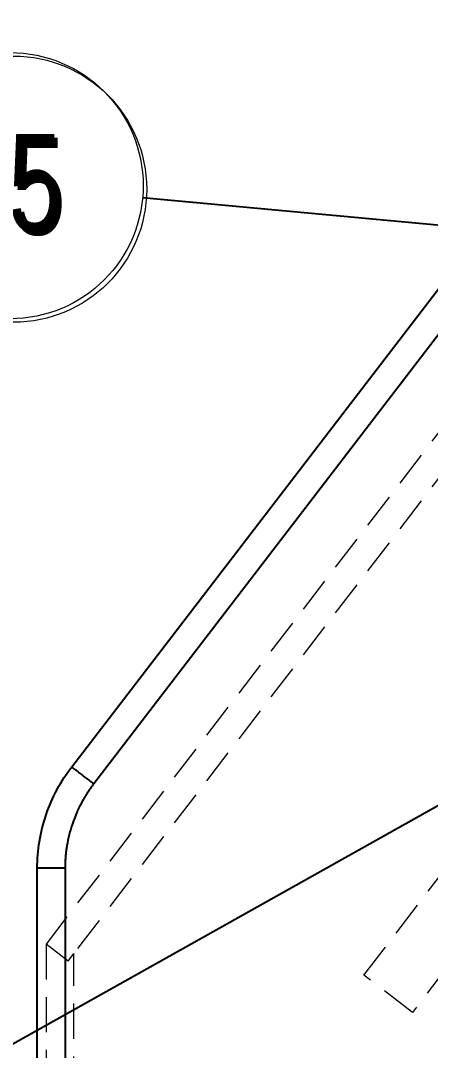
# Model space of a CAD drawing. Header units: millimetres. Extents: x 0 to 589, y 0 to 415.
# Drawn here: x 129.58 to 144.33, y 66.25 to 103.32 of the extents above; entities that cross this region are included whole.
import ezdxf

# ---------------------------------------------------------------- set-up
doc = ezdxf.new("R2010")
doc.units = ezdxf.units.MM
doc.linetypes.add('HIDDEN', pattern=[1.905, 1.27, -0.635])
doc.styles.add('SLDTEXTSTYLE0', font='TXT', dxfattribs={"width": 0.75})
doc.dimstyles.new('SLDDIMSTYLE1', dxfattribs={"dimtxt": 0.18, "dimasz": 3.556, "dimexe": 0, "dimexo": 0.0625, "dimgap": 0, "dimtad": 0, "dimtih": 1, "dimtoh": 1, "dimdec": 0, "dimrnd": 1e-09, "dimzin": 0, "dimdsep": 46, "dimtxsty": 'Standard', "dimsah": 1, "dimcen": 0.09, "dimadec": 0, "dimazin": 0, "dimtfac": 3.556, "dimtdec": 0, "dimtofl": 0, "dimtmove": 0, "dimatfit": 3, "dimfxl": 1, "dimfrac": 2, "dimtolj": 1, "dimtzin": 0, "dimarcsym": 0})

# ---------------------------------------------------------------- blocks, each defined once
blk = doc.blocks.new('SW_NOTE_0_5')
at = {"color": 0, "linetype": 'Continuous', "lineweight": 0}
blk.add_circle((-4.772, 0.441), 4.792, dxfattribs=at)
at = {"color": 0, "linetype": 'Continuous', "lineweight": 0, "insert": (-4.842, 2.299), "char_height": 3.5, "attachment_point": 2, "style": 'SLDTEXTSTYLE0'}
blk.add_mtext('15', dxfattribs=at)
blk = doc.blocks.new('SW_NOTE_0_12')
at = {"color": 0, "linetype": 'Continuous', "lineweight": 0}
blk.add_circle((1.829, -4.429), 4.792, dxfattribs=at)
at = {"color": 0, "linetype": 'Continuous', "lineweight": 0, "insert": (1.759, -2.571), "char_height": 3.5, "attachment_point": 2, "style": 'SLDTEXTSTYLE0'}
blk.add_mtext('15', dxfattribs=at)

msp = doc.modelspace()

# ---------------------------------------------------------------- linework, layer by layer
at = {"color": 7, "linetype": 'HIDDEN', "lineweight": 18}
for p, q in [((170.6672, 122.4403), (130.493, 70.076)), ((167.2094, 121.4668), (132.2099, 75.8474)), ((170.6672, 120.7975), (131.2864, 69.4673)), ((141.9323, 68.9578), (157.1499, 88.7927)), ((158.8953, 87.4536), (143.6778, 67.6186)), ((131.1769, 72.8039), (131.1769, 44.4233)), ((130.493, 70.076), (130.493, 51.4233)), ((131.2864, 69.4673), (130.493, 70.076)), ((131.2864, 69.4673), (130.493, 70.076)), ((131.2864, 69.4673), (131.493, 69.7366)), ((131.493, 51.4233), (131.493, 69.7366)), ((143.6778, 67.6186), (141.9323, 68.9578))]:
    msp.add_line(p, q, dxfattribs=at)
at = {"color": 7, "linetype": 'Continuous', "lineweight": 25}
for p, q in [((131.4165, 76.4561), (166.416, 122.0755)), ((167.2094, 121.4668), (132.2099, 75.8474)), ((130.1769, 44.4233), (130.1769, 72.8039)), ((131.1769, 72.8039), (131.1769, 44.4233))]:
    msp.add_line(p, q, dxfattribs=at)
for points, knots in [([(130.1769, 72.8039), (130.1769, 73.1253), (130.2028, 73.451), (130.309, 74.0982), (130.3891, 74.4196), (130.6013, 75.0449), (130.7334, 75.3487), (131.0432, 75.9268), (131.2208, 76.2011), (131.4165, 76.4561)], [0, 0, 0, 0, 0.25, 0.25, 0.5, 0.5, 0.75, 0.75, 1, 1, 1, 1]), ([(132.2099, 75.8474), (132.1631, 75.8832), (132.1146, 75.9204), (132.0164, 75.9958), (131.9666, 76.034), (131.869, 76.1089), (131.8211, 76.1457), (131.7303, 76.2153), (131.6876, 76.2481), (131.6101, 76.3075), (131.5754, 76.3341), (131.5161, 76.3796), (131.4915, 76.3985), (131.4528, 76.4282), (131.4388, 76.4389), (131.4206, 76.4529), (131.4165, 76.4561), (131.4165, 76.4561)], [0, 0, 0, 0, 0.125, 0.125, 0.25, 0.25, 0.375, 0.375, 0.5, 0.5, 0.625, 0.625, 0.75, 0.75, 0.875, 0.875, 1, 1, 1, 1]), ([(132.2099, 75.8474), (132.1961, 75.8293), (132.1685, 75.793), (132.1281, 75.738), (132.0885, 75.6826), (132.0496, 75.6266), (132.0116, 75.5701), (131.9743, 75.5131), (131.9378, 75.4556), (131.902, 75.3977), (131.8671, 75.3392), (131.8329, 75.2802), (131.7996, 75.2207), (131.7128, 75.0609), (131.5841, 74.7946), (131.4369, 74.4127), (131.3212, 74.02), (131.2566, 73.7081), (131.2226, 73.4834), (131.2059, 73.3481), (131.1929, 73.2125), (131.1837, 73.0765), (131.1779, 72.9403), (131.1772, 72.8494), (131.1769, 72.8039)], [0, 0, 0, 0, 0.0208718, 0.0417243, 0.0625612, 0.0833865, 0.104204, 0.1250177, 0.1458313, 0.1666488, 0.1874741, 0.2083111, 0.2291635, 0.2500354, 0.3750191, 0.5000029, 0.6249867, 0.7499704, 0.7916938, 0.833355, 0.8749852, 0.9166154, 0.9582767, 1, 1, 1, 1]), ([(131.1769, 72.8039), (131.1179, 72.8039), (131.0568, 72.8039), (130.933, 72.8039), (130.8703, 72.8039), (130.7472, 72.8039), (130.6868, 72.8039), (130.5725, 72.8039), (130.5186, 72.8039), (130.4209, 72.8039), (130.3772, 72.8039), (130.3025, 72.8039), (130.2714, 72.8039), (130.2227, 72.8039), (130.205, 72.8039), (130.1821, 72.8039), (130.1769, 72.8039), (130.1769, 72.8039)], [0, 0, 0, 0, 0.125, 0.125, 0.25, 0.25, 0.375, 0.375, 0.5, 0.5, 0.625, 0.625, 0.75, 0.75, 0.875, 0.875, 1, 1, 1, 1])]:
    msp.add_open_spline(points, degree=3, knots=knots, dxfattribs=at)
at = {"color": 7, "linetype": 'HIDDEN', "lineweight": 18}
for points, knots in [([(131.4165, 76.4561), (131.4165, 76.4561), (131.4206, 76.4529), (131.4388, 76.4389), (131.4528, 76.4282), (131.4915, 76.3985), (131.5161, 76.3796), (131.5754, 76.3341), (131.6101, 76.3075), (131.6876, 76.2481), (131.7303, 76.2153), (131.8211, 76.1457), (131.869, 76.1089), (131.9666, 76.034), (132.0164, 75.9958), (132.1146, 75.9204), (132.1631, 75.8832), (132.2099, 75.8474)], [0, 0, 0, 0, 0.125, 0.125, 0.25, 0.25, 0.375, 0.375, 0.5, 0.5, 0.625, 0.625, 0.75, 0.75, 0.875, 0.875, 1, 1, 1, 1]), ([(132.2099, 75.8474), (132.0468, 75.6349), (131.8988, 75.4063), (131.6406, 74.9246), (131.5306, 74.6714), (131.3537, 74.1503), (131.2869, 73.8825), (131.1985, 73.3431), (131.1769, 73.0717), (131.1769, 72.8039)], [0, 0, 0, 0, 0.25, 0.25, 0.5, 0.5, 0.75, 0.75, 1, 1, 1, 1]), ([(130.1769, 72.8039), (130.1769, 72.8039), (130.1821, 72.8039), (130.205, 72.8039), (130.2227, 72.8039), (130.2714, 72.8039), (130.3025, 72.8039), (130.3772, 72.8039), (130.4209, 72.8039), (130.5186, 72.8039), (130.5725, 72.8039), (130.6868, 72.8039), (130.7472, 72.8039), (130.8703, 72.8039), (130.933, 72.8039), (131.0568, 72.8039), (131.1179, 72.8039), (131.1769, 72.8039)], [0, 0, 0, 0, 0.125, 0.125, 0.25, 0.25, 0.375, 0.375, 0.5, 0.5, 0.625, 0.625, 0.75, 0.75, 0.875, 0.875, 1, 1, 1, 1])]:
    msp.add_open_spline(points, degree=3, knots=knots, dxfattribs=at)

# ---------------------------------------------------------------- block references
at = {"color": 7, "linetype": 'Continuous', "lineweight": 0}
for name, p in [('SW_NOTE_0_5', (133.9695, 96.9351)), ('SW_NOTE_0_12', (127.4942, 101.6802))]:
    msp.add_blockref(name, p, dxfattribs=at)

# ---------------------------------------------------------------- leaders
for points in [[(149.9644, 95.4556), (133.9695, 96.9351)], [(148.1368, 77.0448), (112.826, 57.2394)]]:
    msp.add_leader(points, dimstyle='SLDDIMSTYLE1', dxfattribs=at)

doc.saveas('drawing.dxf')
